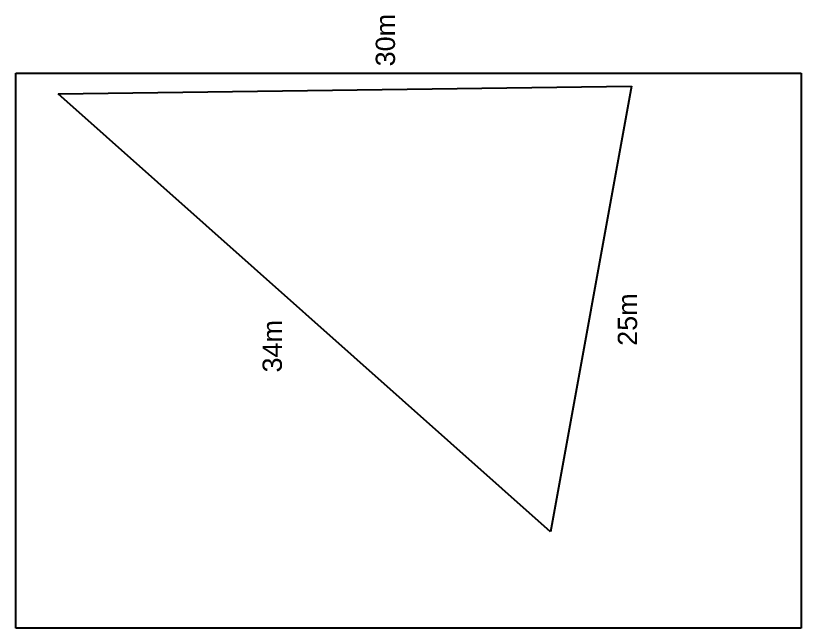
# Model space of a CAD drawing. Header units: metres. Extents: x 0 to 80.7, y 0 to 31.8.
# Drawn here: x 40 to 80.7, y 0 to 31.75 of the extents above; entities that cross this region are included whole.
import ezdxf

# ---------------------------------------------------------------- set-up
doc = ezdxf.new("R2010")
doc.units = ezdxf.units.M
doc.layers.add('Boundary', color=1, linetype='Continuous', lineweight=25, true_color=0xff0000)
doc.layers.add('xAerial', color=178, linetype='Continuous', lineweight=25, true_color=0x000000)
doc.styles.add('textstyle30', font='')
doc.styles.add('textstyle31', font='')
doc.styles.add('textstyle32', font='')
doc.styles.get('textstyle30').set_extended_font_data('Arial')
doc.styles.get('textstyle31').set_extended_font_data('Arial')
doc.styles.get('textstyle32').set_extended_font_data('Arial')
picture_1 = doc.add_image_def('image2.webp', size_in_pixel=(2121, 3000))

msp = doc.modelspace()

# ---------------------------------------------------------------- linework, layer by layer
at = {"layer": 'Boundary'}
for p, q in [((42.2, 27.7), (71.9, 28.1)), ((71.9, 28.1), (67.7, 5)), ((67.7, 5), (42.2, 27.7))]:
    msp.add_line(p, q, dxfattribs=at)

# ---------------------------------------------------------------- texts
at = {"layer": 'Boundary', "char_height": 1, "attachment_point": 5, "rotation": 90}
for s, insert, style in [('\\c32767;30m', (59.158, 30.484), 'textstyle30'), ('\\c32767;25m', (71.7, 16), 'textstyle31'), ('\\c32767;34m', (53.298, 14.618), 'textstyle32')]:
    msp.add_mtext(s, dxfattribs=dict(at, insert=insert, style=style))

# ---------------------------------------------------------------- pictures from other files: only their frames are drawn
at = {"layer": 'xAerial'}
image = msp.add_image(picture_1, insert=(80.7, 0), size_in_units=(28.775, 40.7), rotation=90, dxfattribs=at)
image.dxf.flags = 7

doc.saveas('drawing.dxf')
